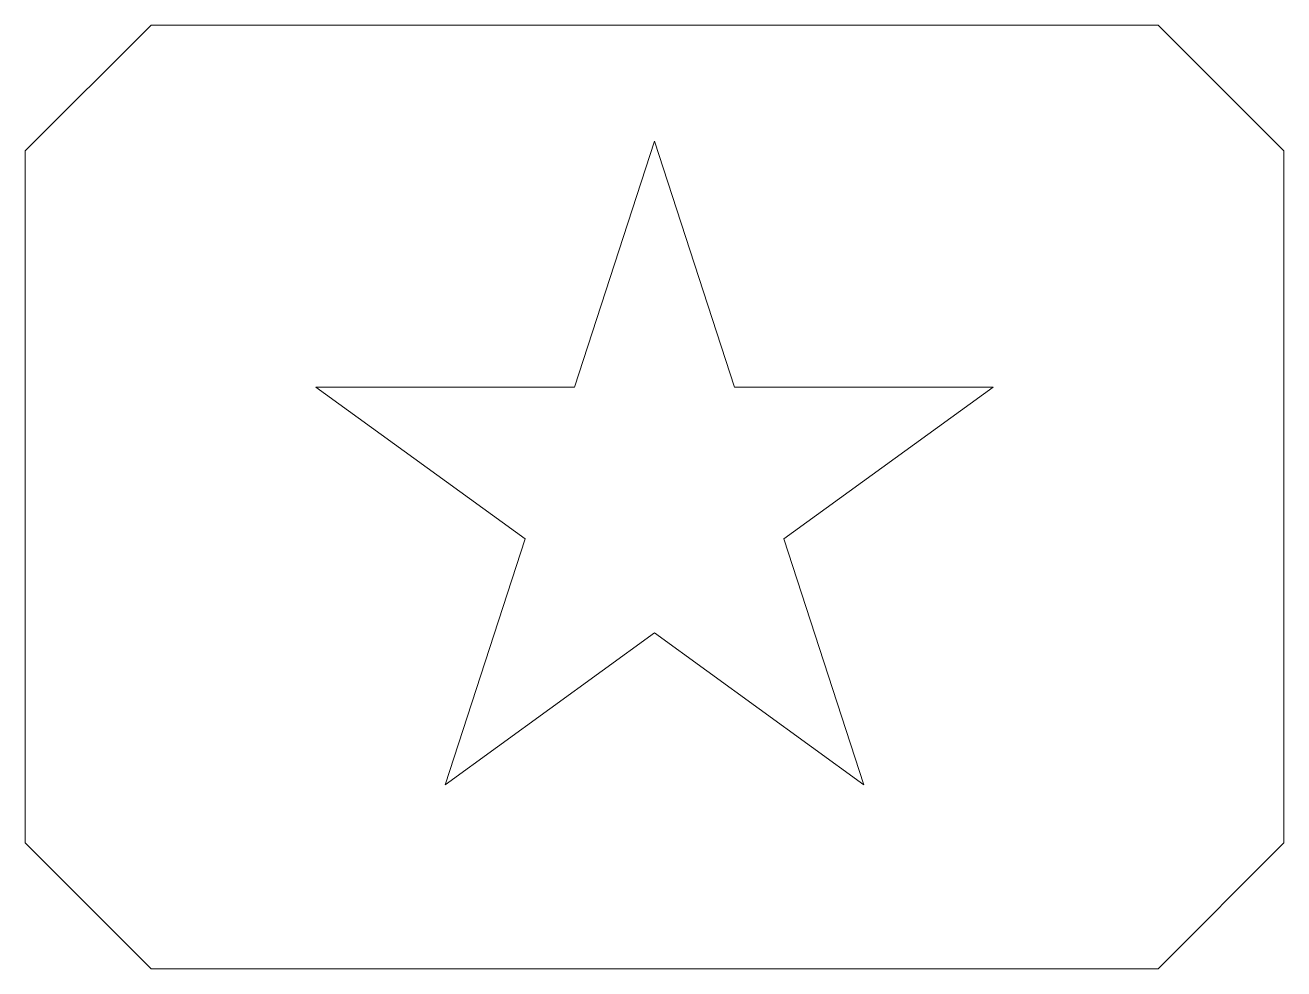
# Model space of a CAD drawing. Header units: millimetres. Extents: x -0.48 to 0.52, y -0.41 to 0.34.
import ezdxf

# ---------------------------------------------------------------- set-up
doc = ezdxf.new("R2010")
doc.units = ezdxf.units.MM
doc.layers.get('0').update_dxf_attribs({"linetype": 'CONTINUOUS', "lineweight": 0})

msp = doc.modelspace()

# ---------------------------------------------------------------- linework, layer by layer
for p, q in [((-0.4777, 0.2358), (-0.3777, 0.3358)), ((0.4223, 0.3358), (-0.3777, 0.3358)), ((0.4223, 0.3358), (0.5223, 0.2358)), ((-0.0412, 0.0482), (0.0223, 0.2436)), ((0.0223, 0.2436), (0.0858, 0.0482)), ((-0.4777, 0.2358), (-0.4777, -0.3142)), ((0.5223, -0.3142), (0.5223, 0.2358)), ((-0.0805, -0.0726), (-0.2467, 0.0482)), ((-0.2467, 0.0482), (-0.0412, 0.0482)), ((0.0858, 0.0482), (0.2913, 0.0482)), ((0.2913, 0.0482), (0.125, -0.0726)), ((-0.144, -0.268), (-0.0805, -0.0726)), ((0.125, -0.0726), (0.1885, -0.268)), ((0.0223, -0.1473), (-0.144, -0.268)), ((0.1885, -0.268), (0.0223, -0.1473)), ((-0.3777, -0.4142), (-0.4777, -0.3142)), ((0.5223, -0.3142), (0.4223, -0.4142)), ((-0.3777, -0.4142), (0.4223, -0.4142))]:
    msp.add_line(p, q)

doc.saveas('drawing.dxf')
